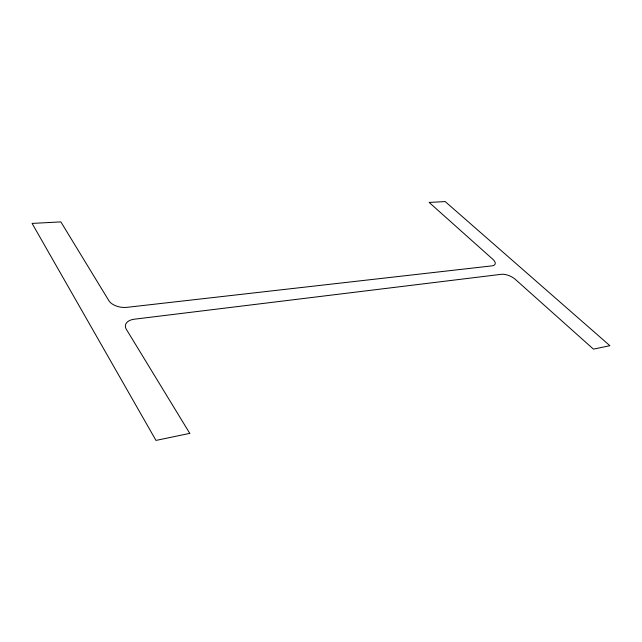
<?xml version="1.0" encoding="UTF-8"?>
<svg xmlns="http://www.w3.org/2000/svg" width="642" height="642" viewBox="0 0 642 642"><rect width="100%" height="100%" fill="white"/><g stroke="black" fill="none" stroke-linecap="round" stroke-linejoin="round"><path stroke-width="0.96" d="M189.775 433.374L155.974 440.42L32.1 223.416L60.862 221.899L108.891 300.697A13.955 7.856 9.6 0 0 126.931 307.341L492.005 265.86A10.312 4.526 22.7 0 0 492.855 259.32L429.137 202.423L445.187 201.58L609.9 345.701L593.449 349.128L515.269 279.326A10.617 4.743 23.7 0 0 501.37 274.303L134.355 319.202A14.341 8.442 10.1 0 0 126.362 329.346L189.775 433.374"/></g></svg>
